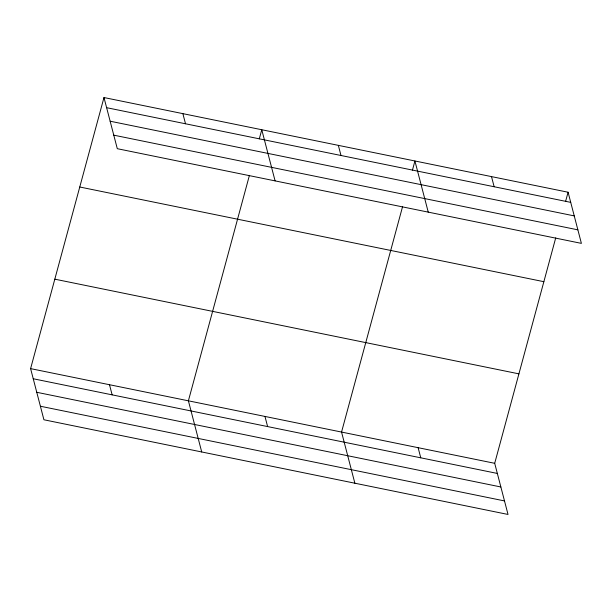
<?xml version="1.0" encoding="UTF-8"?>
<svg xmlns="http://www.w3.org/2000/svg" width="612" height="612" viewBox="0 0 612 612"><rect width="100%" height="100%" fill="white"/><g stroke="black" fill="none" stroke-linecap="round" stroke-linejoin="round"><path stroke-width="0.92" d="M555.727 237.869L494.703 463.307L508.021 514.455L43.919 419.771L30.6 368.623L103.979 97.545L568.081 192.229L581.4 243.377L117.297 148.693L103.979 97.545M249.421 175.376L188.397 400.814L201.715 451.962M259.297 138.863L261.768 129.736L275.094 180.884M402.574 206.627L341.55 432.064L354.868 483.212M412.457 170.113L414.921 160.987L428.247 212.127M565.61 201.356L568.081 192.229M106.618 107.681L570.721 202.365M110.145 121.214L574.24 215.898M113.771 135.16L577.873 229.844M79.759 187.004L543.861 281.688M54.812 279.171L518.915 373.856M30.6 368.623L494.703 463.307M33.239 378.759L497.342 473.443M36.766 392.292L500.868 486.976M40.4 406.238L504.495 500.922M491.505 176.608L494.144 186.744M418.126 447.686L420.765 457.822M338.344 145.358L340.991 155.494M264.973 416.443L267.612 426.579M182.873 113.641L185.513 123.777M109.494 384.719L112.134 394.855"/></g></svg>
